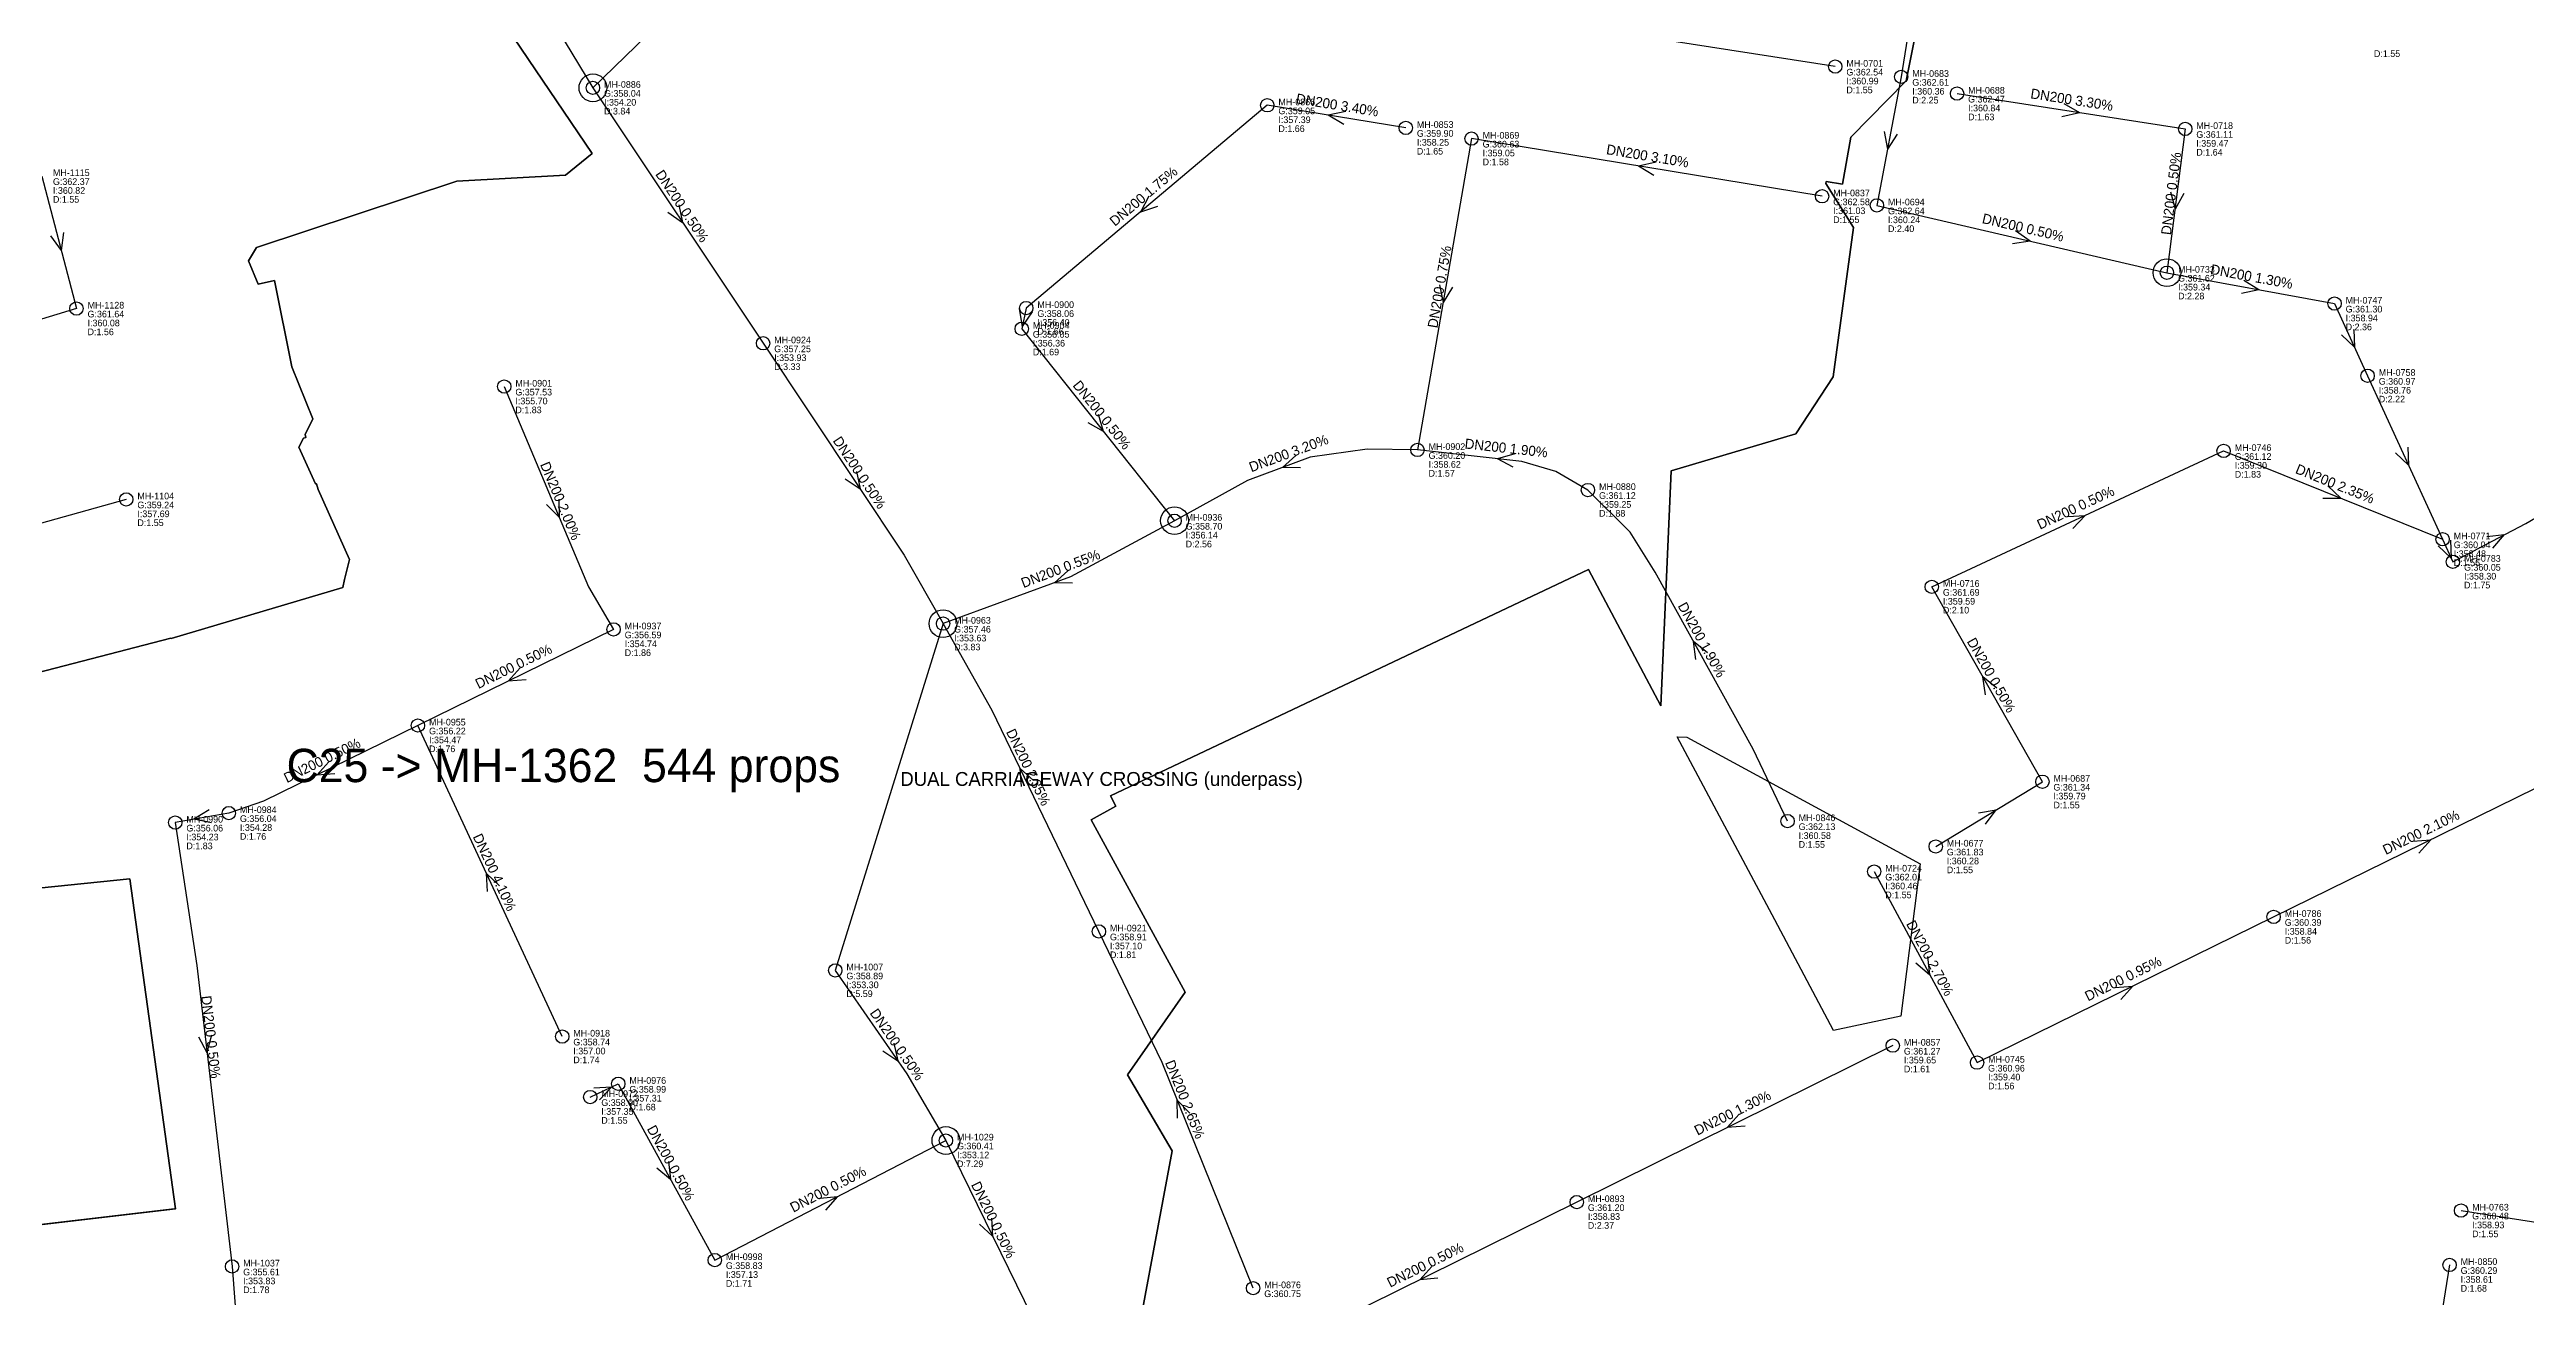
# Model space of a CAD drawing. Header units: metres. Extents: x 449149 to 451990, y 2566737 to 2570847.
# Drawn here: x 450235.5 to 450681.3, y 2568289.6 to 2568514.3 of the extents above; entities that cross this region are included whole.
import ezdxf
from ezdxf.enums import TextEntityAlignment as Align

# ---------------------------------------------------------------- set-up
doc = ezdxf.new("R2010")
doc.units = ezdxf.units.M
for name, color, linetype in [('SEW-CATCHMENT', 4, 'Continuous'), ('SEW-CATCHMENT-LABEL', 4, 'Continuous'), ('SEW-DROP', 6, 'Continuous'), ('SEW-JOIN', 6, 'Continuous'), ('SEW-LABEL', 2, 'Continuous'), ('SEW-MH', 7, 'Continuous'), ('SEW-MH-LABEL', 8, 'Continuous'), ('SEW-PIPE-DN200', 3, 'Continuous')]:
    doc.layers.add(name, color=color, linetype=linetype)

msp = doc.modelspace()

# ---------------------------------------------------------------- linework, layer by layer
at = {"layer": 'SEW-CATCHMENT'}
for points in [[(450225.33, 2568399.98), (450257.28, 2568408.26), (450257.36, 2568408.2), (450288.25, 2568417.43), (450288.59, 2568418.83), (450288.61, 2568418.84), (450288.6, 2568418.87), (450289.49, 2568422.45), (450283.82, 2568435.04), (450283.51, 2568436.1), (450283.37, 2568436.06), (450280.38, 2568442.69), (450281.19, 2568444.32), (450281.6, 2568444.42), (450281.5, 2568444.94), (450282.9, 2568447.77), (450279.08, 2568457.15), (450276, 2568472.7), (450273.03, 2568472.02), (450271.31, 2568476.23), (450272.76, 2568478.59), (450308.82, 2568490.56), (450328.38, 2568491.63), (450333.17, 2568495.51), (450301.2, 2568542.85)], [(450301.2, 2568542.85), (450333.17, 2568495.51), (450328.38, 2568491.63), (450308.82, 2568490.56), (450272.76, 2568478.59), (450271.31, 2568476.23), (450273.03, 2568472.02), (450276, 2568472.7), (450279.08, 2568457.15), (450282.9, 2568447.77), (450281.5, 2568444.94), (450281.6, 2568444.42), (450281.19, 2568444.32), (450280.38, 2568442.69), (450283.37, 2568436.06), (450283.51, 2568436.1), (450283.82, 2568435.04), (450289.49, 2568422.45), (450288.6, 2568418.87), (450288.61, 2568418.84), (450288.59, 2568418.83), (450288.25, 2568417.43), (450257.36, 2568408.2), (450257.28, 2568408.26), (450225.33, 2568399.98)], [(450429.31, 2568271.97), (450437.58, 2568316.01), (450429.53, 2568329.66), (450439.88, 2568344.57), (450422.96, 2568375.59), (450427.39, 2568378.04), (450426.45, 2568379.88), (450512.48, 2568420.64), (450525.53, 2568396.1), (450525.53, 2568396.1), (450527.36, 2568438.39), (450527.4, 2568438.43), (450549.83, 2568445.08), (450556.56, 2568455.35), (450560.17, 2568482.19), (450555.2, 2568490.16), (450555.25, 2568490.49), (450558.19, 2568490.02), (450559.7, 2568498.48), (450569.68, 2568508.59), (450573.69, 2568528.72)], [(450573.69, 2568528.72), (450569.68, 2568508.59), (450559.7, 2568498.48), (450558.19, 2568490.02), (450555.25, 2568490.49), (450555.2, 2568490.16), (450560.17, 2568482.19), (450556.56, 2568455.35), (450549.83, 2568445.08), (450527.4, 2568438.43), (450527.36, 2568438.39), (450525.53, 2568396.1), (450512.48, 2568420.64), (450426.45, 2568379.88), (450427.39, 2568378.04), (450422.96, 2568375.59), (450439.88, 2568344.57), (450429.53, 2568329.66), (450437.58, 2568316.01), (450429.31, 2568271.97)], [(450228.18, 2568362.72), (450249.92, 2568364.94), (450258.15, 2568305.53), (450257.94, 2568305.51), (450257.94, 2568305.53), (450207.34, 2568299.61)], [(450207.55, 2568299.61), (450258.15, 2568305.53), (450249.92, 2568364.94), (450228.18, 2568362.72)]]:
    msp.add_lwpolyline(points, dxfattribs=at)
msp.add_lwpolyline([(450568.72, 2568340.26), (450556.6, 2568337.66), (450546.01, 2568357.59), (450528.48, 2568390.55), (450530.19, 2568390.45), (450572.22, 2568367.67), (450568.72, 2568340.26)], close=True, dxfattribs=at)
at = {"layer": 'SEW-DROP'}
for centre in [(450333.29, 2568507.36), (450616.63, 2568474.08), (450437.98, 2568429.43), (450396.31, 2568410.9), (450396.31, 2568410.9), (450396.83, 2568317.86)]:
    msp.add_circle(centre, 2.5, dxfattribs=at)
at = {"layer": 'SEW-JOIN'}
msp.add_lwpolyline([(450396.31, 2568410.9), (450376.92, 2568348.48)], dxfattribs=at)
at = {"layer": 'SEW-LABEL'}
for p, q in [((450468.81, 2568503.12), (450465.66, 2568502.42)), ((450468.43, 2568500.75), (450465.66, 2568502.42)), ((450597.7, 2568502.19), (450600.85, 2568502.91)), ((450598.07, 2568504.56), (450600.85, 2568502.91)), ((450565.69, 2568499.47), (450566.31, 2568496.3)), ((450568.05, 2568499.02), (450566.31, 2568496.3)), ((450524.67, 2568493.96), (450521.51, 2568493.27)), ((450524.28, 2568491.59), (450521.51, 2568493.27)), ((450433.36, 2568487.85), (450431.83, 2568485)), ((450617.27, 2568488.66), (450618.08, 2568485.53)), ((450619.65, 2568488.36), (450618.08, 2568485.53)), ((450346.77, 2568484.95), (450349.44, 2568483.12)), ((450348.77, 2568486.28), (450349.44, 2568483.12)), ((450434.9, 2568486.01), (450431.83, 2568485)), ((450235.66, 2568480.7), (450237.58, 2568478.1)), ((450237.99, 2568481.31), (450237.58, 2568478.1)), ((450588.79, 2568479.31), (450591.98, 2568479.8)), ((450589.33, 2568481.65), (450591.98, 2568479.8)), ((450485.65, 2568471.88), (450486.32, 2568468.72)), ((450488.01, 2568471.47), (450486.32, 2568468.72)), ((450630.02, 2568470.39), (450633.19, 2568471.03)), ((450630.45, 2568472.75), (450633.19, 2568471.03)), ((450410.03, 2568467.58), (450410.55, 2568464.39)), ((450412.37, 2568467.06), (450410.55, 2568464.39)), ((450648.06, 2568462.88), (450650.4, 2568460.66)), ((450650.24, 2568463.88), (450650.4, 2568460.66)), ((450424.23, 2568448.63), (450425.16, 2568445.54)), ((450422.35, 2568447.14), (450425.16, 2568445.54)), ((450459.81, 2568441.19), (450457.42, 2568439.02)), ((450460.65, 2568438.94), (450457.42, 2568439.02)), ((450499.21, 2568441.46), (450496.1, 2568440.6)), ((450498.95, 2568439.08), (450496.1, 2568440.6)), ((450657.78, 2568441.67), (450660.12, 2568439.44)), ((450659.96, 2568442.67), (450660.12, 2568439.44)), ((450378.72, 2568436.98), (450381.38, 2568435.15)), ((450380.72, 2568438.31), (450381.38, 2568435.15)), ((450645.59, 2568435.71), (450647.93, 2568433.48)), ((450324.96, 2568432.38), (450327.23, 2568430.08)), ((450327.17, 2568433.31), (450327.23, 2568430.08)), ((450598.69, 2568430.22), (450601.92, 2568430.39)), ((450599.7, 2568428.04), (450601.92, 2568430.39)), ((450644.7, 2568433.49), (450647.93, 2568433.48)), ((450667.64, 2568425.93), (450667.8, 2568422.7)), ((450674.2, 2568426.6), (450677.41, 2568426.94)), ((450675.31, 2568424.48), (450677.41, 2568426.94)), ((450665.46, 2568424.93), (450667.8, 2568422.7)), ((450418.75, 2568420.43), (450416.38, 2568418.23)), ((450419.61, 2568418.18), (450416.38, 2568418.23)), ((450531.8, 2568404.46), (450531.4, 2568407.67)), ((450533.9, 2568405.63), (450531.4, 2568407.67)), ((450320.22, 2568402.96), (450318.05, 2568400.56)), ((450321.27, 2568400.8), (450318.05, 2568400.56)), ((450583.94, 2568398.1), (450583.5, 2568401.3)), ((450586.02, 2568399.28), (450583.5, 2568401.3)), ((450285.75, 2568386.03), (450283.59, 2568383.63)), ((450286.81, 2568383.87), (450283.59, 2568383.63)), ((450410.43, 2568381.6), (450410.21, 2568384.82)), ((450412.6, 2568382.64), (450410.21, 2568384.82)), ((450264.2, 2568377.39), (450261.45, 2568375.69)), ((450582.68, 2568376.86), (450585.87, 2568377.39)), ((450583.93, 2568374.81), (450585.87, 2568377.39)), ((450264.62, 2568375.03), (450261.45, 2568375.69)), ((450660.88, 2568371.75), (450664.1, 2568372)), ((450661.94, 2568369.6), (450664.1, 2568372)), ((450314.31, 2568362.7), (450314.14, 2568365.93)), ((450316.49, 2568363.71), (450314.14, 2568365.93)), ((450571.41, 2568349.82), (450573.89, 2568347.75)), ((450573.52, 2568350.96), (450573.89, 2568347.75)), ((450607.26, 2568345.41), (450610.48, 2568345.65)), ((450608.31, 2568343.25), (450610.48, 2568345.65)), ((450262.28, 2568336.54), (450263.82, 2568333.7)), ((450264.66, 2568336.82), (450263.82, 2568333.7)), ((450385.46, 2568333.99), (450388.15, 2568332.2)), ((450387.44, 2568335.35), (450388.15, 2568332.2)), ((450333.46, 2568327.32), (450336.69, 2568327.52)), ((450334.49, 2568325.15), (450336.69, 2568327.52)), ((450438.49, 2568321.9), (450438.48, 2568325.13)), ((450440.71, 2568322.79), (450438.48, 2568325.13)), ((450539.64, 2568322.59), (450537.48, 2568320.18)), ((450540.7, 2568320.44), (450537.48, 2568320.18)), ((450346.87, 2568314.09), (450347.26, 2568310.88)), ((450344.77, 2568312.94), (450347.26, 2568310.88)), ((450374.14, 2568307.47), (450377.35, 2568307.78)), ((450375.24, 2568305.34), (450377.35, 2568307.78)), ((450402.85, 2568302.8), (450405.24, 2568300.63)), ((450405.01, 2568303.85), (450405.24, 2568300.63)), ((450484.31, 2568295.2), (450482.15, 2568292.79)), ((450485.38, 2568293.05), (450482.15, 2568292.79))]:
    msp.add_line(p, q, dxfattribs=at)
at = {"layer": 'SEW-MH'}
for centre in [(450556.92, 2568511.18), (450568.78, 2568509.34), (450333.29, 2568507.36), (450454.68, 2568504.21), (450578.83, 2568506.32), (450479.6, 2568500.15), (450619.91, 2568499.96), (450491.44, 2568498.22), (450554.54, 2568487.83), (450564.41, 2568486.2), (450616.63, 2568474.08), (450646.79, 2568468.52), (450240.32, 2568467.63), (450411.29, 2568467.72), (450363.92, 2568461.37), (450410.47, 2568463.99), (450652.75, 2568455.52), (450317.33, 2568453.58), (450481.71, 2568442.17), (450626.83, 2568441.99), (450249.29, 2568433.27), (450512.4, 2568434.96), (450437.98, 2568429.43), (450666.25, 2568426.09), (450668.1, 2568422.04), (450574.29, 2568417.53), (450396.31, 2568410.9), (450337.01, 2568409.87), (450301.79, 2568392.57), (450594.19, 2568382.45), (450258.11, 2568375.09), (450267.75, 2568376.8), (450548.33, 2568375.35), (450574.99, 2568370.78), (450563.92, 2568366.27), (450635.83, 2568358.11), (450424.36, 2568355.49), (450376.92, 2568348.48), (450327.76, 2568336.57), (450567.27, 2568334.93), (450582.43, 2568331.87), (450337.86, 2568328.07), (450332.8, 2568325.68), (450396.83, 2568317.86), (450510.38, 2568306.77), (450669.56, 2568305.25), (450268.33, 2568295.18), (450355.22, 2568296.33), (450667.49, 2568295.45), (450452.13, 2568291.27)]:
    msp.add_circle(centre, 1.2, dxfattribs=at)
at = {"layer": 'SEW-PIPE-DN200'}
for points in [[(450288.88, 2568585.59), (450307.01, 2568550.78), (450333.29, 2568507.36)], [(450374.3, 2568560.04), (450362.67, 2568538.92), (450356.48, 2568529.92), (450333.29, 2568507.36)], [(450571.86, 2568528.58), (450568.78, 2568509.34)], [(450556.92, 2568511.18), (450497.33, 2568520.43)], [(450333.29, 2568507.36), (450363.92, 2568461.37)], [(450568.78, 2568509.34), (450564.41, 2568486.2)], [(450578.83, 2568506.32), (450619.91, 2568499.96)], [(450454.68, 2568504.21), (450454.68, 2568504.21), (450411.29, 2568467.72)], [(450479.6, 2568500.15), (450454.68, 2568504.21)], [(450491.44, 2568498.22), (450481.71, 2568442.17)], [(450554.54, 2568487.83), (450491.44, 2568498.22)], [(450619.91, 2568499.96), (450616.63, 2568474.08)], [(450234.09, 2568491.48), (450240.32, 2568467.63)], [(450564.41, 2568486.2), (450616.63, 2568474.08)], [(450616.63, 2568474.08), (450646.79, 2568468.52)], [(450240.32, 2568467.63), (450172.61, 2568446.99)], [(450411.29, 2568467.72), (450410.47, 2568463.99), (450410.47, 2568463.99)], [(450646.79, 2568468.52), (450652.75, 2568455.52)], [(450363.92, 2568461.37), (450389.33, 2568423.23), (450396.31, 2568410.9)], [(450410.47, 2568463.99), (450437.98, 2568429.43)], [(450317.33, 2568453.58), (450332.51, 2568417.55), (450337.01, 2568409.87)], [(450652.75, 2568455.52), (450666.25, 2568426.09)], [(450481.71, 2568442.17), (450472.66, 2568442.34), (450462.38, 2568440.87), (450451.11, 2568436.68), (450437.98, 2568429.43)], [(450512.4, 2568434.96), (450506.61, 2568438.29), (450500.48, 2568440.12), (450481.71, 2568442.17)], [(450574.29, 2568417.53), (450626.83, 2568441.99)], [(450626.83, 2568441.99), (450626.83, 2568441.99), (450666.25, 2568426.09)], [(450548.33, 2568375.35), (450542.12, 2568388.28), (450524.5, 2568420.15), (450519.97, 2568427.34), (450512.4, 2568434.96)], [(450249.29, 2568433.27), (450215.31, 2568423.78), (450182.21, 2568412.42)], [(450668.1, 2568422.04), (450681.23, 2568428.95), (450684.01, 2568430.53)], [(450437.98, 2568429.43), (450419.28, 2568419.32), (450396.31, 2568410.9)], [(450666.25, 2568426.09), (450668.1, 2568422.04)], [(450594.19, 2568382.45), (450574.29, 2568417.53)], [(450337.01, 2568409.87), (450301.79, 2568392.57)], [(450424.36, 2568355.49), (450405.17, 2568395.26), (450396.31, 2568410.9)], [(450301.79, 2568392.57), (450274.01, 2568378.93), (450267.75, 2568376.8)], [(450327.76, 2568336.57), (450301.79, 2568392.57)], [(450574.99, 2568370.78), (450594.19, 2568382.45)], [(450635.83, 2568358.11), (450689.68, 2568384.57)], [(450267.75, 2568376.8), (450258.11, 2568375.09)], [(450258.11, 2568375.09), (450261.98, 2568349.39), (450268.33, 2568295.18)], [(450563.92, 2568366.27), (450582.43, 2568331.87)], [(450452.13, 2568291.27), (450435.76, 2568331.87), (450424.36, 2568355.49)], [(450582.43, 2568331.87), (450635.83, 2568358.11)], [(450376.92, 2568348.48), (450389.78, 2568329.85), (450396.83, 2568317.86)], [(450567.27, 2568334.93), (450510.38, 2568306.77)], [(450332.8, 2568325.68), (450337.86, 2568328.07)], [(450337.86, 2568328.07), (450355.22, 2568296.33)], [(450355.22, 2568296.33), (450355.22, 2568296.32), (450396.83, 2568317.86)], [(450396.83, 2568317.86), (450412.34, 2568286.09)], [(450510.38, 2568306.77), (450456.61, 2568280.15)], [(450669.56, 2568305.25), (450724.43, 2568296.66)], [(450268.33, 2568295.18), (450270.24, 2568270.74)], [(450667.49, 2568295.45), (450657.91, 2568235.65)]]:
    msp.add_lwpolyline(points, dxfattribs=at)

# ---------------------------------------------------------------- texts
at = {"layer": 'SEW-CATCHMENT-LABEL'}
msp.add_text('C25 -> MH-1362  544 props', height=6, dxfattribs=at).set_placement((450327.98, 2568382.37), align=Align.CENTER)
at = {"layer": 'SEW-JOIN'}
msp.add_text('DUAL CARRIAGEWAY CROSSING (underpass)', height=2.5, dxfattribs=at).set_placement((450388.62, 2568381.69))
at = {"layer": 'SEW-LABEL'}
for s, rotation, p in [('DN200 3.40%', 350.7419, (450467.14, 2568503.38)), ('DN200 3.30%', -8.8032, (450599.37, 2568504.34)), ('DN200 3.10%', 350.6511, (450522.99, 2568494.22)), ('DN200 0.50%', -56.335, (450348.6, 2568485.57)), ('DN200 1.75%', 40.0622, (450432.98, 2568487.16)), ('DN200 0.50%', 82.7877, (450618.27, 2568488.22)), ('DN200 0.50%', -13.0742, (450590.52, 2568481.34)), ('DN200 0.75%', 80.1453, (450486.57, 2568471.39)), ('DN200 1.30%', -10.4376, (450631.71, 2568472.5)), ('DN200 0.50%', -51.4686, (450424.22, 2568447.91)), ('DN200 0.50%', -56.335, (450380.55, 2568437.6)), ('DN200 3.20%', 20.3542, (450458.83, 2568440.75)), ('DN200 1.90%', 353.7499, (450497.59, 2568441.63)), ('DN200 2.00%', -67.1556, (450326.65, 2568432.66)), ('DN200 2.35%', -21.9591, (450646.54, 2568435.24)), ('DN200 0.50%', 24.9598, (450600.56, 2568430.96)), ('DN200 0.55%', 20.9642, (450417.78, 2568419.97)), ('DN200 1.90%', 298.9433, (450532.13, 2568407.56)), ('DN200 0.50%', 299.568, (450584.24, 2568401.19)), ('DN200 0.50%', 26.1553, (450319.4, 2568402.42)), ('DN200 0.50%', 26.1553, (450284.93, 2568385.49)), ('DN200 2.35%', 295.756, (450410.86, 2568384.67)), ('DN200 2.10%', 26.1685, (450662.75, 2568372.54)), ('DN200 4.10%', 294.8759, (450314.77, 2568365.77)), ('DN200 2.70%', -61.7072, (450573.17, 2568350.27)), ('DN200 0.95%', 26.1685, (450609.13, 2568346.19)), ('DN200 0.50%', -83.3169, (450263.65, 2568336.39)), ('DN200 0.50%', -55.3941, (450387.3, 2568334.64)), ('DN200 2.65%', 291.9587, (450439.04, 2568324.94)), ('DN200 1.30%', 26.3384, (450538.83, 2568322.05)), ('DN200 0.50%', -61.336, (450346.54, 2568313.4)), ('DN200 0.50%', 27.3637, (450376.02, 2568308.29)), ('DN200 0.50%', -63.9733, (450404.59, 2568303.18)), ('DN200 0.50%', 26.3384, (450483.5, 2568294.66))]:
    msp.add_text(s, height=1.8, rotation=rotation, dxfattribs=at).set_placement(p, align=Align.CENTER)
at = {"layer": 'SEW-MH-LABEL'}
for s, p in [('G:362.54', (450558.92, 2568509.58)), ('MH-0701', (450558.92, 2568511.18)), ('MH-0683', (450570.78, 2568509.34)), ('D:1.55', (450653.88, 2568512.92)), ('G:358.04', (450335.29, 2568505.76)), ('MH-0886', (450335.29, 2568507.36)), ('I:354.20', (450335.29, 2568504.16)), ('MH-0866', (450456.68, 2568504.21)), ('D:1.55', (450558.92, 2568506.38)), ('I:360.99', (450558.92, 2568507.98)), ('G:362.61', (450570.78, 2568507.74)), ('D:2.25', (450570.78, 2568504.54)), ('I:360.36', (450570.78, 2568506.14)), ('G:362.47', (450580.83, 2568504.72)), ('MH-0688', (450580.83, 2568506.32)), ('D:3.84', (450335.29, 2568502.56)), ('G:359.05', (450456.68, 2568502.61)), ('I:357.39', (450456.68, 2568501.01)), ('MH-0853', (450481.6, 2568500.15)), ('D:1.63', (450580.83, 2568501.52)), ('I:360.84', (450580.83, 2568503.12)), ('MH-0718', (450621.91, 2568499.96)), ('D:1.66', (450456.68, 2568499.41)), ('G:359.90', (450481.6, 2568498.55)), ('D:1.65', (450481.6, 2568495.35)), ('I:358.25', (450481.6, 2568496.95)), ('G:360.63', (450493.44, 2568496.62)), ('MH-0869', (450493.44, 2568498.22)), ('G:361.11', (450621.91, 2568498.36)), ('I:359.47', (450621.91, 2568496.76)), ('MH-1115', (450236.09, 2568491.48)), ('D:1.58', (450493.44, 2568493.42)), ('I:359.05', (450493.44, 2568495.02)), ('D:1.64', (450621.91, 2568495.16)), ('G:362.37', (450236.09, 2568489.88)), ('D:1.55', (450236.09, 2568486.68)), ('I:360.82', (450236.09, 2568488.28)), ('MH-0837', (450556.54, 2568487.83)), ('G:362.58', (450556.54, 2568486.23)), ('D:1.55', (450556.54, 2568483.03)), ('I:361.03', (450556.54, 2568484.63)), ('G:362.64', (450566.41, 2568484.6)), ('MH-0694', (450566.41, 2568486.2)), ('I:360.24', (450566.41, 2568483)), ('D:2.40', (450566.41, 2568481.4)), ('MH-0733', (450618.63, 2568474.08)), ('G:361.62', (450618.63, 2568472.48)), ('D:2.28', (450618.63, 2568469.28)), ('I:359.34', (450618.63, 2568470.88)), ('MH-0747', (450648.79, 2568468.52)), ('G:361.64', (450242.32, 2568466.03)), ('MH-1128', (450242.32, 2568467.63)), ('I:360.08', (450242.32, 2568464.43)), ('MH-0904', (450412.47, 2568463.99)), ('G:358.06', (450413.29, 2568466.12)), ('MH-0900', (450413.29, 2568467.72)), ('I:356.40', (450413.29, 2568464.52)), ('G:361.30', (450648.79, 2568466.92)), ('I:358.94', (450648.79, 2568465.32)), ('D:1.56', (450242.32, 2568462.83)), ('G:357.25', (450365.92, 2568459.77)), ('MH-0924', (450365.92, 2568461.37)), ('G:358.05', (450412.47, 2568462.39)), ('I:356.36', (450412.47, 2568460.79)), ('D:1.66', (450413.29, 2568462.92)), ('D:2.36', (450648.79, 2568463.72)), ('D:3.33', (450365.92, 2568456.57)), ('I:353.93', (450365.92, 2568458.17)), ('D:1.69', (450412.47, 2568459.19)), ('MH-0758', (450654.75, 2568455.52)), ('G:357.53', (450319.33, 2568451.98)), ('MH-0901', (450319.33, 2568453.58)), ('G:360.97', (450654.75, 2568453.92)), ('D:2.22', (450654.75, 2568450.72)), ('I:358.76', (450654.75, 2568452.32)), ('D:1.83', (450319.33, 2568448.78)), ('I:355.70', (450319.33, 2568450.38)), ('MH-0902', (450483.71, 2568442.17)), ('MH-0746', (450628.83, 2568441.99)), ('G:360.20', (450483.71, 2568440.57)), ('D:1.57', (450483.71, 2568437.37)), ('I:358.62', (450483.71, 2568438.97)), ('G:361.12', (450628.83, 2568440.39)), ('I:359.30', (450628.83, 2568438.79)), ('MH-1104', (450251.29, 2568433.27)), ('G:361.12', (450514.4, 2568433.36)), ('MH-0880', (450514.4, 2568434.96)), ('D:1.83', (450628.83, 2568437.19)), ('G:359.24', (450251.29, 2568431.67)), ('D:1.55', (450251.29, 2568428.47)), ('I:357.69', (450251.29, 2568430.07)), ('MH-0936', (450439.98, 2568429.43)), ('D:1.88', (450514.4, 2568430.16)), ('I:359.25', (450514.4, 2568431.76)), ('G:358.70', (450439.98, 2568427.83)), ('D:2.56', (450439.98, 2568424.63)), ('I:356.14', (450439.98, 2568426.23)), ('G:360.04', (450668.25, 2568424.49)), ('MH-0771', (450668.25, 2568426.09)), ('D:1.56', (450668.25, 2568421.29)), ('I:358.48', (450668.25, 2568422.89)), ('G:360.05', (450670.1, 2568420.44)), ('MH-0783', (450670.1, 2568422.04)), ('G:361.69', (450576.29, 2568415.93)), ('MH-0716', (450576.29, 2568417.53)), ('D:1.75', (450670.1, 2568417.24)), ('I:358.30', (450670.1, 2568418.84)), ('MH-0963', (450398.31, 2568410.9)), ('D:2.10', (450576.29, 2568412.73)), ('I:359.59', (450576.29, 2568414.33)), ('G:356.59', (450339.01, 2568408.27)), ('MH-0937', (450339.01, 2568409.87)), ('I:354.74', (450339.01, 2568406.67)), ('G:357.46', (450398.31, 2568409.3)), ('D:3.83', (450398.31, 2568406.1)), ('I:353.63', (450398.31, 2568407.7)), ('D:1.86', (450339.01, 2568405.07)), ('G:356.22', (450303.79, 2568390.97)), ('MH-0955', (450303.79, 2568392.57)), ('I:354.47', (450303.79, 2568389.37)), ('D:1.76', (450303.79, 2568387.77)), ('G:361.34', (450596.19, 2568380.85)), ('MH-0687', (450596.19, 2568382.45)), ('MH-0990', (450260.11, 2568375.09)), ('G:356.04', (450269.75, 2568375.2)), ('MH-0984', (450269.75, 2568376.8)), ('MH-0846', (450550.33, 2568375.35)), ('D:1.55', (450596.19, 2568377.65)), ('I:359.79', (450596.19, 2568379.25)), ('G:356.06', (450260.11, 2568373.49)), ('I:354.23', (450260.11, 2568371.89)), ('D:1.76', (450269.75, 2568372)), ('I:354.28', (450269.75, 2568373.6)), ('G:362.13', (450550.33, 2568373.75)), ('D:1.55', (450550.33, 2568370.55)), ('I:360.58', (450550.33, 2568372.15)), ('MH-0677', (450576.99, 2568370.78)), ('D:1.83', (450260.11, 2568370.29)), ('MH-0724', (450565.92, 2568366.27)), ('G:361.83', (450576.99, 2568369.18)), ('D:1.55', (450576.99, 2568365.98)), ('I:360.28', (450576.99, 2568367.58)), ('G:362.01', (450565.92, 2568364.67)), ('D:1.55', (450565.92, 2568361.47)), ('I:360.46', (450565.92, 2568363.07)), ('MH-0786', (450637.83, 2568358.11)), ('G:358.91', (450426.36, 2568353.89)), ('MH-0921', (450426.36, 2568355.49)), ('G:360.39', (450637.83, 2568356.51)), ('D:1.56', (450637.83, 2568353.31)), ('I:358.84', (450637.83, 2568354.91)), ('MH-1007', (450378.92, 2568348.48)), ('D:1.81', (450426.36, 2568350.69)), ('I:357.10', (450426.36, 2568352.29)), ('G:358.89', (450378.92, 2568346.88)), ('D:5.59', (450378.92, 2568343.68)), ('I:353.30', (450378.92, 2568345.28)), ('G:358.74', (450329.76, 2568334.97)), ('MH-0918', (450329.76, 2568336.57)), ('MH-0857', (450569.27, 2568334.93)), ('D:1.74', (450329.76, 2568331.77)), ('I:357.00', (450329.76, 2568333.37)), ('G:361.27', (450569.27, 2568333.33)), ('I:359.65', (450569.27, 2568331.73)), ('G:360.96', (450584.43, 2568330.27)), ('MH-0745', (450584.43, 2568331.87)), ('G:358.99', (450339.86, 2568326.47)), ('MH-0976', (450339.86, 2568328.07)), ('D:1.61', (450569.27, 2568330.13)), ('D:1.56', (450584.43, 2568327.07)), ('I:359.40', (450584.43, 2568328.67)), ('G:358.90', (450334.8, 2568324.08)), ('MH-0972', (450334.8, 2568325.68)), ('I:357.35', (450334.8, 2568322.48)), ('D:1.68', (450339.86, 2568323.27)), ('I:357.31', (450339.86, 2568324.87)), ('D:1.55', (450334.8, 2568320.88)), ('MH-1029', (450398.83, 2568317.86)), ('G:360.41', (450398.83, 2568316.26)), ('D:7.29', (450398.83, 2568313.06)), ('I:353.12', (450398.83, 2568314.66)), ('G:361.20', (450512.38, 2568305.17)), ('MH-0893', (450512.38, 2568306.77)), ('I:358.83', (450512.38, 2568303.57)), ('G:360.48', (450671.56, 2568303.65)), ('MH-0763', (450671.56, 2568305.25)), ('D:2.37', (450512.38, 2568301.97)), ('D:1.55', (450671.56, 2568300.45)), ('I:358.93', (450671.56, 2568302.05)), ('MH-1037', (450270.33, 2568295.18)), ('G:358.83', (450357.22, 2568294.73)), ('MH-0998', (450357.22, 2568296.33)), ('MH-0850', (450669.49, 2568295.45)), ('G:355.61', (450270.33, 2568293.58)), ('D:1.78', (450270.33, 2568290.38)), ('I:353.83', (450270.33, 2568291.98)), ('D:1.71', (450357.22, 2568291.53)), ('I:357.13', (450357.22, 2568293.13)), ('MH-0876', (450454.13, 2568291.27)), ('G:360.29', (450669.49, 2568293.85)), ('D:1.68', (450669.49, 2568290.65)), ('I:358.61', (450669.49, 2568292.25)), ('G:360.75', (450454.13, 2568289.67))]:
    msp.add_text(s, height=1.2, dxfattribs=at).set_placement(p)

doc.saveas('drawing.dxf')
